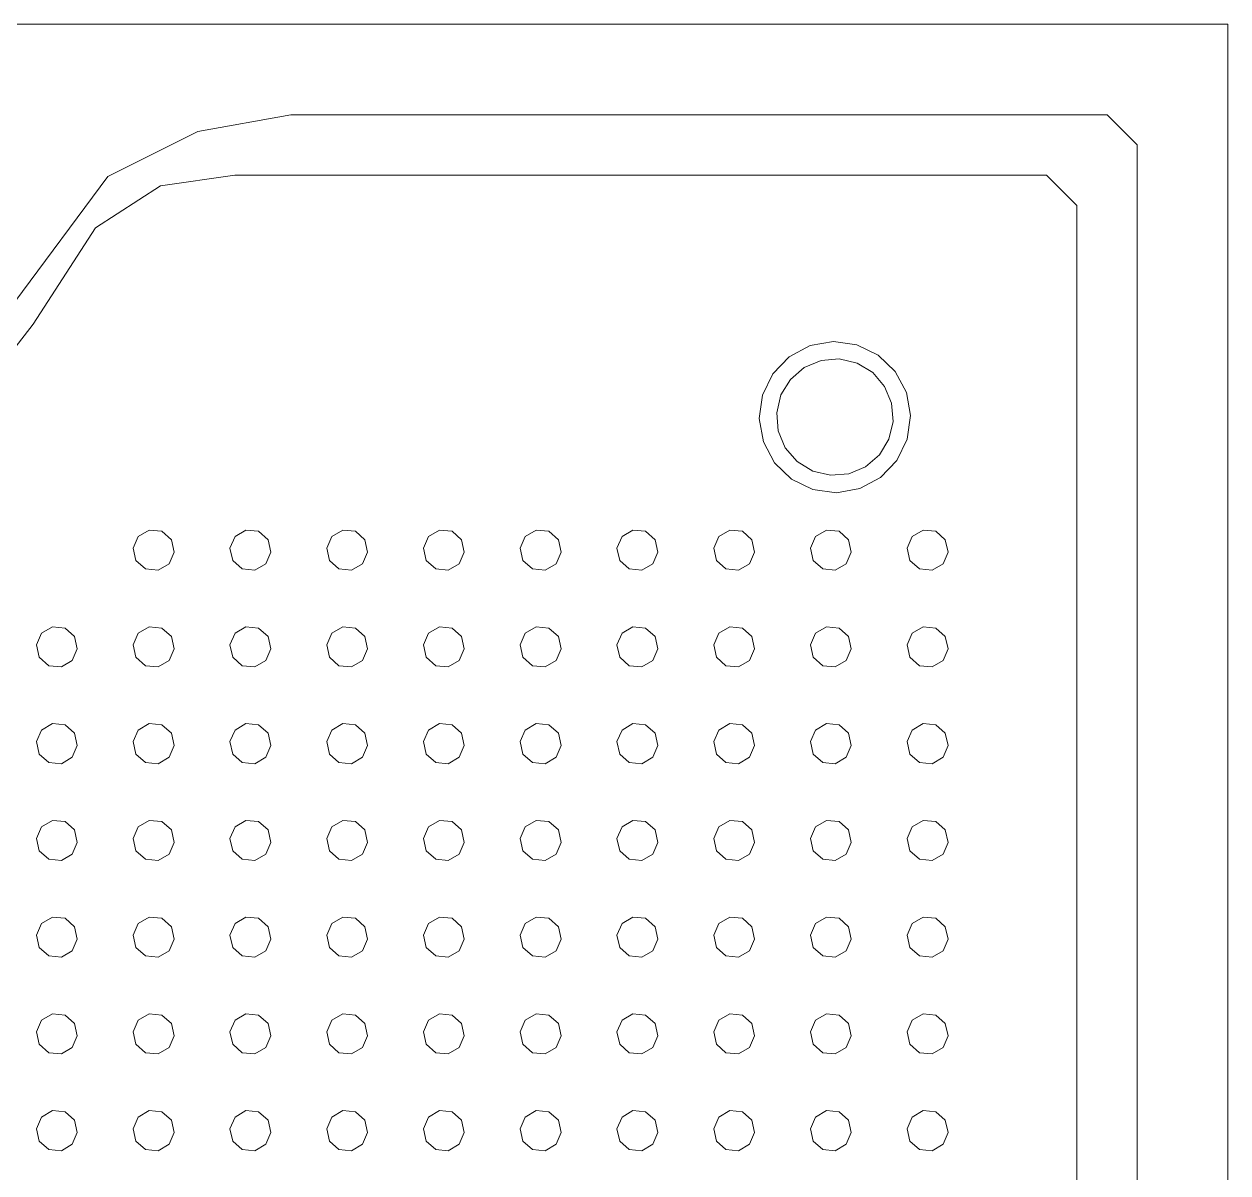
# Model space of a CAD drawing. Header units: millimetres. Extents: x -32 to 1412, y -324 to 2887.
# Drawn here: x 1043.14 to 1043.641, y 2057.631 to 2058.109 of the extents above; entities that cross this region are included whole.
import ezdxf

# ---------------------------------------------------------------- set-up
doc = ezdxf.new("R2010")
doc.units = ezdxf.units.MM
doc.header["$LTSCALE"] = 0.5
doc.layers.add('arquitetura', color=252, linetype='CONTINUOUS', lineweight=5)

msp = doc.modelspace()

# ---------------------------------------------------------------- linework, layer by layer
at = {"layer": 'arquitetura', "color": 252}
for p, q in [((1042.64123, 2058.10913), (1043.64123, 2058.10913)), ((1042.64123, 2058.10913), (1043.64123, 2058.10913)), ((1043.64123, 2058.10913), (1043.64123, 2056.40913)), ((1043.64123, 2058.10913), (1043.64123, 2057.35913))]:
    msp.add_line(p, q, dxfattribs=at)
at = {"layer": 'arquitetura'}
for p, q in [((1043.21263, 2058.06445), (1043.25141, 2058.07142)), ((1043.59094, 2058.07142), (1043.25141, 2058.07142)), ((1043.60352, 2058.05884), (1043.59094, 2058.07142)), ((1043.17524, 2058.04574), (1043.21263, 2058.06445)), ((1043.60352, 2057.5683), (1043.60352, 2058.05884)), ((1043.19713, 2058.0418), (1043.2281, 2058.04626)), ((1043.56579, 2058.04626), (1043.2281, 2058.04626)), ((1043.57836, 2058.03368), (1043.56579, 2058.04626)), ((1043.13656, 2057.99364), (1043.17524, 2058.04574)), ((1043.17011, 2058.02437), (1043.19713, 2058.0418)), ((1043.57836, 2057.5683), (1043.57836, 2058.03368)), ((1043.14425, 2057.98429), (1043.17011, 2058.02437)), ((1043.11723, 2057.94952), (1043.14425, 2057.98429)), ((1043.47714, 2057.97711), (1043.46744, 2057.97538)), ((1043.48689, 2057.97575), (1043.47714, 2057.97711)), ((1043.46744, 2057.97538), (1043.45876, 2057.97074)), ((1043.49575, 2057.97145), (1043.48689, 2057.97575)), ((1043.50285, 2057.96462), (1043.49575, 2057.97145)), ((1043.45876, 2057.97074), (1043.45193, 2057.96365)), ((1043.46498, 2057.96629), (1043.45922, 2057.96133)), ((1043.47199, 2057.96922), (1043.46498, 2057.96629)), ((1043.47956, 2057.96984), (1043.47199, 2057.96922)), ((1043.48695, 2057.9681), (1043.47956, 2057.96984)), ((1043.49344, 2057.96415), (1043.48695, 2057.9681)), ((1043.45193, 2057.96365), (1043.44762, 2057.95479)), ((1043.45922, 2057.96133), (1043.45528, 2057.95484)), ((1043.49839, 2057.9584), (1043.49344, 2057.96415)), ((1043.50748, 2057.95593), (1043.50285, 2057.96462)), ((1043.50132, 2057.95139), (1043.49839, 2057.9584)), ((1043.44762, 2057.95479), (1043.44627, 2057.94503)), ((1043.45528, 2057.95484), (1043.45353, 2057.94745)), ((1043.50195, 2057.94382), (1043.50132, 2057.95139)), ((1043.50921, 2057.94624), (1043.50748, 2057.95593)), ((1043.45353, 2057.94745), (1043.45416, 2057.93988)), ((1043.50786, 2057.93648), (1043.50921, 2057.94624)), ((1043.44627, 2057.94503), (1043.448, 2057.93534)), ((1043.5002, 2057.93643), (1043.50195, 2057.94382)), ((1043.45416, 2057.93988), (1043.45709, 2057.93288)), ((1043.49626, 2057.92994), (1043.5002, 2057.93643)), ((1043.50355, 2057.92763), (1043.50786, 2057.93648)), ((1043.448, 2057.93534), (1043.45263, 2057.92665)), ((1043.45709, 2057.93288), (1043.46204, 2057.92712)), ((1043.45263, 2057.92665), (1043.45973, 2057.91982)), ((1043.46204, 2057.92712), (1043.46853, 2057.92318)), ((1043.4905, 2057.92498), (1043.49626, 2057.92994)), ((1043.49672, 2057.92053), (1043.50355, 2057.92763)), ((1043.46853, 2057.92318), (1043.47592, 2057.92143)), ((1043.47592, 2057.92143), (1043.48349, 2057.92205)), ((1043.48349, 2057.92205), (1043.4905, 2057.92498)), ((1043.45973, 2057.91982), (1043.46859, 2057.91552)), ((1043.48804, 2057.91589), (1043.49672, 2057.92053)), ((1043.46859, 2057.91552), (1043.47834, 2057.91417)), ((1043.47834, 2057.91417), (1043.48804, 2057.91589)), ((1043.18793, 2057.89596), (1043.18582, 2057.89112)), ((1043.19248, 2057.89863), (1043.18793, 2057.89596)), ((1043.19773, 2057.89812), (1043.19248, 2057.89863)), ((1043.20168, 2057.89462), (1043.19773, 2057.89812)), ((1043.22818, 2057.89596), (1043.22607, 2057.89112)), ((1043.23273, 2057.89863), (1043.22818, 2057.89596)), ((1043.23798, 2057.89812), (1043.23273, 2057.89863)), ((1043.24193, 2057.89462), (1043.23798, 2057.89812)), ((1043.26843, 2057.89596), (1043.26632, 2057.89112)), ((1043.27298, 2057.89863), (1043.26843, 2057.89596)), ((1043.27823, 2057.89812), (1043.27298, 2057.89863)), ((1043.28218, 2057.89462), (1043.27823, 2057.89812)), ((1043.30868, 2057.89596), (1043.30657, 2057.89112)), ((1043.31323, 2057.89863), (1043.30868, 2057.89596)), ((1043.31848, 2057.89812), (1043.31323, 2057.89863)), ((1043.32243, 2057.89462), (1043.31848, 2057.89812)), ((1043.34893, 2057.89596), (1043.34682, 2057.89112)), ((1043.35348, 2057.89863), (1043.34893, 2057.89596)), ((1043.35873, 2057.89812), (1043.35348, 2057.89863)), ((1043.36267, 2057.89462), (1043.35873, 2057.89812)), ((1043.38918, 2057.89596), (1043.38707, 2057.89112)), ((1043.39373, 2057.89863), (1043.38918, 2057.89596)), ((1043.39898, 2057.89812), (1043.39373, 2057.89863)), ((1043.40292, 2057.89462), (1043.39898, 2057.89812)), ((1043.42943, 2057.89596), (1043.42732, 2057.89112)), ((1043.43398, 2057.89863), (1043.42943, 2057.89596)), ((1043.43923, 2057.89812), (1043.43398, 2057.89863)), ((1043.44317, 2057.89462), (1043.43923, 2057.89812)), ((1043.46968, 2057.89596), (1043.46757, 2057.89112)), ((1043.47423, 2057.89863), (1043.46968, 2057.89596)), ((1043.47948, 2057.89812), (1043.47423, 2057.89863)), ((1043.48342, 2057.89462), (1043.47948, 2057.89812)), ((1043.50993, 2057.89596), (1043.50782, 2057.89112)), ((1043.51447, 2057.89863), (1043.50993, 2057.89596)), ((1043.51973, 2057.89812), (1043.51447, 2057.89863)), ((1043.52367, 2057.89462), (1043.51973, 2057.89812)), ((1043.18582, 2057.89112), (1043.18696, 2057.88597)), ((1043.20281, 2057.88947), (1043.20168, 2057.89462)), ((1043.22607, 2057.89112), (1043.22721, 2057.88597)), ((1043.24306, 2057.88947), (1043.24193, 2057.89462)), ((1043.26632, 2057.89112), (1043.26746, 2057.88597)), ((1043.28331, 2057.88947), (1043.28218, 2057.89462)), ((1043.30657, 2057.89112), (1043.30771, 2057.88597)), ((1043.32356, 2057.88947), (1043.32243, 2057.89462)), ((1043.34682, 2057.89112), (1043.34795, 2057.88597)), ((1043.36381, 2057.88947), (1043.36267, 2057.89462)), ((1043.38707, 2057.89112), (1043.3882, 2057.88597)), ((1043.40406, 2057.88947), (1043.40292, 2057.89462)), ((1043.42732, 2057.89112), (1043.42845, 2057.88597)), ((1043.44431, 2057.88947), (1043.44317, 2057.89462)), ((1043.46757, 2057.89112), (1043.4687, 2057.88597)), ((1043.48456, 2057.88947), (1043.48342, 2057.89462)), ((1043.50782, 2057.89112), (1043.50895, 2057.88597)), ((1043.52481, 2057.88947), (1043.52367, 2057.89462)), ((1043.18696, 2057.88597), (1043.1909, 2057.88247)), ((1043.2007, 2057.88463), (1043.20281, 2057.88947)), ((1043.22721, 2057.88597), (1043.23115, 2057.88247)), ((1043.24095, 2057.88463), (1043.24306, 2057.88947)), ((1043.26746, 2057.88597), (1043.2714, 2057.88247)), ((1043.2812, 2057.88463), (1043.28331, 2057.88947)), ((1043.30771, 2057.88597), (1043.31165, 2057.88247)), ((1043.32145, 2057.88463), (1043.32356, 2057.88947)), ((1043.34795, 2057.88597), (1043.3519, 2057.88247)), ((1043.3617, 2057.88463), (1043.36381, 2057.88947)), ((1043.3882, 2057.88597), (1043.39215, 2057.88247)), ((1043.40195, 2057.88463), (1043.40406, 2057.88947)), ((1043.42845, 2057.88597), (1043.4324, 2057.88247)), ((1043.4422, 2057.88463), (1043.44431, 2057.88947)), ((1043.4687, 2057.88597), (1043.47265, 2057.88247)), ((1043.48245, 2057.88463), (1043.48456, 2057.88947)), ((1043.50895, 2057.88597), (1043.5129, 2057.88247)), ((1043.5227, 2057.88463), (1043.52481, 2057.88947)), ((1043.1909, 2057.88247), (1043.19616, 2057.88196)), ((1043.19616, 2057.88196), (1043.2007, 2057.88463)), ((1043.23115, 2057.88247), (1043.2364, 2057.88196)), ((1043.2364, 2057.88196), (1043.24095, 2057.88463)), ((1043.2714, 2057.88247), (1043.27665, 2057.88196)), ((1043.27665, 2057.88196), (1043.2812, 2057.88463)), ((1043.31165, 2057.88247), (1043.3169, 2057.88196)), ((1043.3169, 2057.88196), (1043.32145, 2057.88463)), ((1043.3519, 2057.88247), (1043.35715, 2057.88196)), ((1043.35715, 2057.88196), (1043.3617, 2057.88463)), ((1043.39215, 2057.88247), (1043.3974, 2057.88196)), ((1043.3974, 2057.88196), (1043.40195, 2057.88463)), ((1043.4324, 2057.88247), (1043.43765, 2057.88196)), ((1043.43765, 2057.88196), (1043.4422, 2057.88463)), ((1043.47265, 2057.88247), (1043.4779, 2057.88196)), ((1043.4779, 2057.88196), (1043.48245, 2057.88463)), ((1043.5129, 2057.88247), (1043.51815, 2057.88196)), ((1043.51815, 2057.88196), (1043.5227, 2057.88463)), ((1043.15223, 2057.85838), (1043.14768, 2057.85571)), ((1043.15748, 2057.85787), (1043.15223, 2057.85838)), ((1043.16143, 2057.85437), (1043.15748, 2057.85787)), ((1043.19248, 2057.85838), (1043.18793, 2057.85571)), ((1043.19773, 2057.85787), (1043.19248, 2057.85838)), ((1043.20168, 2057.85437), (1043.19773, 2057.85787)), ((1043.23273, 2057.85838), (1043.22818, 2057.85571)), ((1043.23798, 2057.85787), (1043.23273, 2057.85838)), ((1043.24193, 2057.85437), (1043.23798, 2057.85787)), ((1043.27298, 2057.85838), (1043.26843, 2057.85571)), ((1043.27823, 2057.85787), (1043.27298, 2057.85838)), ((1043.28218, 2057.85437), (1043.27823, 2057.85787)), ((1043.31323, 2057.85838), (1043.30868, 2057.85571)), ((1043.31848, 2057.85787), (1043.31323, 2057.85838)), ((1043.32243, 2057.85437), (1043.31848, 2057.85787)), ((1043.35348, 2057.85838), (1043.34893, 2057.85571)), ((1043.35873, 2057.85787), (1043.35348, 2057.85838)), ((1043.36267, 2057.85437), (1043.35873, 2057.85787)), ((1043.39373, 2057.85838), (1043.38918, 2057.85571)), ((1043.39898, 2057.85787), (1043.39373, 2057.85838)), ((1043.40292, 2057.85437), (1043.39898, 2057.85787)), ((1043.43398, 2057.85838), (1043.42943, 2057.85571)), ((1043.43923, 2057.85787), (1043.43398, 2057.85838)), ((1043.44317, 2057.85437), (1043.43923, 2057.85787)), ((1043.47423, 2057.85838), (1043.46968, 2057.85571)), ((1043.47948, 2057.85787), (1043.47423, 2057.85838)), ((1043.48342, 2057.85437), (1043.47948, 2057.85787)), ((1043.51447, 2057.85838), (1043.50993, 2057.85571)), ((1043.51973, 2057.85787), (1043.51447, 2057.85838)), ((1043.52367, 2057.85437), (1043.51973, 2057.85787)), ((1043.14768, 2057.85571), (1043.14557, 2057.85087)), ((1043.16256, 2057.84922), (1043.16143, 2057.85437)), ((1043.18793, 2057.85571), (1043.18582, 2057.85087)), ((1043.20281, 2057.84922), (1043.20168, 2057.85437)), ((1043.22818, 2057.85571), (1043.22607, 2057.85087)), ((1043.24306, 2057.84922), (1043.24193, 2057.85437)), ((1043.26843, 2057.85571), (1043.26632, 2057.85087)), ((1043.28331, 2057.84922), (1043.28218, 2057.85437)), ((1043.30868, 2057.85571), (1043.30657, 2057.85087)), ((1043.32356, 2057.84922), (1043.32243, 2057.85437)), ((1043.34893, 2057.85571), (1043.34682, 2057.85087)), ((1043.36381, 2057.84922), (1043.36267, 2057.85437)), ((1043.38918, 2057.85571), (1043.38707, 2057.85087)), ((1043.40406, 2057.84922), (1043.40292, 2057.85437)), ((1043.42943, 2057.85571), (1043.42732, 2057.85087)), ((1043.44431, 2057.84922), (1043.44317, 2057.85437)), ((1043.46968, 2057.85571), (1043.46757, 2057.85087)), ((1043.48456, 2057.84922), (1043.48342, 2057.85437)), ((1043.50993, 2057.85571), (1043.50782, 2057.85087)), ((1043.52481, 2057.84922), (1043.52367, 2057.85437)), ((1043.14557, 2057.85087), (1043.14671, 2057.84572)), ((1043.16045, 2057.84438), (1043.16256, 2057.84922)), ((1043.18582, 2057.85087), (1043.18696, 2057.84572)), ((1043.2007, 2057.84438), (1043.20281, 2057.84922)), ((1043.22607, 2057.85087), (1043.22721, 2057.84572)), ((1043.24095, 2057.84438), (1043.24306, 2057.84922)), ((1043.26632, 2057.85087), (1043.26746, 2057.84572)), ((1043.2812, 2057.84438), (1043.28331, 2057.84922)), ((1043.30657, 2057.85087), (1043.30771, 2057.84572)), ((1043.32145, 2057.84438), (1043.32356, 2057.84922)), ((1043.34682, 2057.85087), (1043.34795, 2057.84572)), ((1043.3617, 2057.84438), (1043.36381, 2057.84922)), ((1043.38707, 2057.85087), (1043.3882, 2057.84572)), ((1043.40195, 2057.84438), (1043.40406, 2057.84922)), ((1043.42732, 2057.85087), (1043.42845, 2057.84572)), ((1043.4422, 2057.84438), (1043.44431, 2057.84922)), ((1043.46757, 2057.85087), (1043.4687, 2057.84572)), ((1043.48245, 2057.84438), (1043.48456, 2057.84922)), ((1043.50782, 2057.85087), (1043.50895, 2057.84572)), ((1043.5227, 2057.84438), (1043.52481, 2057.84922)), ((1043.14671, 2057.84572), (1043.15065, 2057.84222)), ((1043.15065, 2057.84222), (1043.15591, 2057.84171)), ((1043.15591, 2057.84171), (1043.16045, 2057.84438)), ((1043.18696, 2057.84572), (1043.1909, 2057.84222)), ((1043.1909, 2057.84222), (1043.19616, 2057.84171)), ((1043.19616, 2057.84171), (1043.2007, 2057.84438)), ((1043.22721, 2057.84572), (1043.23115, 2057.84222)), ((1043.23115, 2057.84222), (1043.2364, 2057.84171)), ((1043.2364, 2057.84171), (1043.24095, 2057.84438)), ((1043.26746, 2057.84572), (1043.2714, 2057.84222)), ((1043.2714, 2057.84222), (1043.27665, 2057.84171)), ((1043.27665, 2057.84171), (1043.2812, 2057.84438)), ((1043.30771, 2057.84572), (1043.31165, 2057.84222)), ((1043.31165, 2057.84222), (1043.3169, 2057.84171)), ((1043.3169, 2057.84171), (1043.32145, 2057.84438)), ((1043.34795, 2057.84572), (1043.3519, 2057.84222)), ((1043.3519, 2057.84222), (1043.35715, 2057.84171)), ((1043.35715, 2057.84171), (1043.3617, 2057.84438)), ((1043.3882, 2057.84572), (1043.39215, 2057.84222)), ((1043.39215, 2057.84222), (1043.3974, 2057.84171)), ((1043.3974, 2057.84171), (1043.40195, 2057.84438)), ((1043.42845, 2057.84572), (1043.4324, 2057.84222)), ((1043.4324, 2057.84222), (1043.43765, 2057.84171)), ((1043.43765, 2057.84171), (1043.4422, 2057.84438)), ((1043.4687, 2057.84572), (1043.47265, 2057.84222)), ((1043.47265, 2057.84222), (1043.4779, 2057.84171)), ((1043.4779, 2057.84171), (1043.48245, 2057.84438)), ((1043.50895, 2057.84572), (1043.5129, 2057.84222)), ((1043.5129, 2057.84222), (1043.51815, 2057.84171)), ((1043.51815, 2057.84171), (1043.5227, 2057.84438)), ((1043.15223, 2057.81813), (1043.14768, 2057.81546)), ((1043.15748, 2057.81762), (1043.15223, 2057.81813)), ((1043.16143, 2057.81412), (1043.15748, 2057.81762)), ((1043.19248, 2057.81813), (1043.18793, 2057.81546)), ((1043.19773, 2057.81762), (1043.19248, 2057.81813)), ((1043.20168, 2057.81412), (1043.19773, 2057.81762)), ((1043.23273, 2057.81813), (1043.22818, 2057.81546)), ((1043.23798, 2057.81762), (1043.23273, 2057.81813)), ((1043.24193, 2057.81412), (1043.23798, 2057.81762)), ((1043.27298, 2057.81813), (1043.26843, 2057.81546)), ((1043.27823, 2057.81762), (1043.27298, 2057.81813)), ((1043.28218, 2057.81412), (1043.27823, 2057.81762)), ((1043.31323, 2057.81813), (1043.30868, 2057.81546)), ((1043.31848, 2057.81762), (1043.31323, 2057.81813)), ((1043.32243, 2057.81412), (1043.31848, 2057.81762)), ((1043.35348, 2057.81813), (1043.34893, 2057.81546)), ((1043.35873, 2057.81762), (1043.35348, 2057.81813)), ((1043.36267, 2057.81412), (1043.35873, 2057.81762)), ((1043.39373, 2057.81813), (1043.38918, 2057.81546)), ((1043.39898, 2057.81762), (1043.39373, 2057.81813)), ((1043.40292, 2057.81412), (1043.39898, 2057.81762)), ((1043.43398, 2057.81813), (1043.42943, 2057.81546)), ((1043.43923, 2057.81762), (1043.43398, 2057.81813)), ((1043.44317, 2057.81412), (1043.43923, 2057.81762)), ((1043.47423, 2057.81813), (1043.46968, 2057.81546)), ((1043.47948, 2057.81762), (1043.47423, 2057.81813)), ((1043.48342, 2057.81412), (1043.47948, 2057.81762)), ((1043.51447, 2057.81813), (1043.50993, 2057.81546)), ((1043.51973, 2057.81762), (1043.51447, 2057.81813)), ((1043.52367, 2057.81412), (1043.51973, 2057.81762)), ((1043.14768, 2057.81546), (1043.14557, 2057.81062)), ((1043.16256, 2057.80897), (1043.16143, 2057.81412)), ((1043.18793, 2057.81546), (1043.18582, 2057.81062)), ((1043.20281, 2057.80897), (1043.20168, 2057.81412)), ((1043.22818, 2057.81546), (1043.22607, 2057.81062)), ((1043.24306, 2057.80897), (1043.24193, 2057.81412)), ((1043.26843, 2057.81546), (1043.26632, 2057.81062)), ((1043.28331, 2057.80897), (1043.28218, 2057.81412)), ((1043.30868, 2057.81546), (1043.30657, 2057.81062)), ((1043.32356, 2057.80897), (1043.32243, 2057.81412)), ((1043.34893, 2057.81546), (1043.34682, 2057.81062)), ((1043.36381, 2057.80897), (1043.36267, 2057.81412)), ((1043.38918, 2057.81546), (1043.38707, 2057.81062)), ((1043.40406, 2057.80897), (1043.40292, 2057.81412)), ((1043.42943, 2057.81546), (1043.42732, 2057.81062)), ((1043.44431, 2057.80897), (1043.44317, 2057.81412)), ((1043.46968, 2057.81546), (1043.46757, 2057.81062)), ((1043.48456, 2057.80897), (1043.48342, 2057.81412)), ((1043.50993, 2057.81546), (1043.50782, 2057.81062)), ((1043.52481, 2057.80897), (1043.52367, 2057.81412)), ((1043.14557, 2057.81062), (1043.14671, 2057.80547)), ((1043.16045, 2057.80413), (1043.16256, 2057.80897)), ((1043.18582, 2057.81062), (1043.18696, 2057.80547)), ((1043.2007, 2057.80413), (1043.20281, 2057.80897)), ((1043.22607, 2057.81062), (1043.22721, 2057.80547)), ((1043.24095, 2057.80413), (1043.24306, 2057.80897)), ((1043.26632, 2057.81062), (1043.26746, 2057.80547)), ((1043.2812, 2057.80413), (1043.28331, 2057.80897)), ((1043.30657, 2057.81062), (1043.30771, 2057.80547)), ((1043.32145, 2057.80413), (1043.32356, 2057.80897)), ((1043.34682, 2057.81062), (1043.34795, 2057.80547)), ((1043.3617, 2057.80413), (1043.36381, 2057.80897)), ((1043.38707, 2057.81062), (1043.3882, 2057.80547)), ((1043.40195, 2057.80413), (1043.40406, 2057.80897)), ((1043.42732, 2057.81062), (1043.42845, 2057.80547)), ((1043.4422, 2057.80413), (1043.44431, 2057.80897)), ((1043.46757, 2057.81062), (1043.4687, 2057.80547)), ((1043.48245, 2057.80413), (1043.48456, 2057.80897)), ((1043.50782, 2057.81062), (1043.50895, 2057.80547)), ((1043.5227, 2057.80413), (1043.52481, 2057.80897)), ((1043.14671, 2057.80547), (1043.15065, 2057.80197)), ((1043.15065, 2057.80197), (1043.15591, 2057.80146)), ((1043.15591, 2057.80146), (1043.16045, 2057.80413)), ((1043.18696, 2057.80547), (1043.1909, 2057.80197)), ((1043.1909, 2057.80197), (1043.19616, 2057.80146)), ((1043.19616, 2057.80146), (1043.2007, 2057.80413)), ((1043.22721, 2057.80547), (1043.23115, 2057.80197)), ((1043.23115, 2057.80197), (1043.2364, 2057.80146)), ((1043.2364, 2057.80146), (1043.24095, 2057.80413)), ((1043.26746, 2057.80547), (1043.2714, 2057.80197)), ((1043.2714, 2057.80197), (1043.27665, 2057.80146)), ((1043.27665, 2057.80146), (1043.2812, 2057.80413)), ((1043.30771, 2057.80547), (1043.31165, 2057.80197)), ((1043.31165, 2057.80197), (1043.3169, 2057.80146)), ((1043.3169, 2057.80146), (1043.32145, 2057.80413)), ((1043.34795, 2057.80547), (1043.3519, 2057.80197)), ((1043.3519, 2057.80197), (1043.35715, 2057.80146)), ((1043.35715, 2057.80146), (1043.3617, 2057.80413)), ((1043.3882, 2057.80547), (1043.39215, 2057.80197)), ((1043.39215, 2057.80197), (1043.3974, 2057.80146)), ((1043.3974, 2057.80146), (1043.40195, 2057.80413)), ((1043.42845, 2057.80547), (1043.4324, 2057.80197)), ((1043.4324, 2057.80197), (1043.43765, 2057.80146)), ((1043.43765, 2057.80146), (1043.4422, 2057.80413)), ((1043.4687, 2057.80547), (1043.47265, 2057.80197)), ((1043.47265, 2057.80197), (1043.4779, 2057.80146)), ((1043.4779, 2057.80146), (1043.48245, 2057.80413)), ((1043.50895, 2057.80547), (1043.5129, 2057.80197)), ((1043.5129, 2057.80197), (1043.51815, 2057.80146)), ((1043.51815, 2057.80146), (1043.5227, 2057.80413)), ((1043.15223, 2057.77788), (1043.14768, 2057.77521)), ((1043.15748, 2057.77737), (1043.15223, 2057.77788)), ((1043.16143, 2057.77387), (1043.15748, 2057.77737)), ((1043.19248, 2057.77788), (1043.18793, 2057.77521)), ((1043.19773, 2057.77737), (1043.19248, 2057.77788)), ((1043.20168, 2057.77387), (1043.19773, 2057.77737)), ((1043.23273, 2057.77788), (1043.22818, 2057.77521)), ((1043.23798, 2057.77737), (1043.23273, 2057.77788)), ((1043.24193, 2057.77387), (1043.23798, 2057.77737)), ((1043.27298, 2057.77788), (1043.26843, 2057.77521)), ((1043.27823, 2057.77737), (1043.27298, 2057.77788)), ((1043.28218, 2057.77387), (1043.27823, 2057.77737)), ((1043.31323, 2057.77788), (1043.30868, 2057.77521)), ((1043.31848, 2057.77737), (1043.31323, 2057.77788)), ((1043.32243, 2057.77387), (1043.31848, 2057.77737)), ((1043.35348, 2057.77788), (1043.34893, 2057.77521)), ((1043.35873, 2057.77737), (1043.35348, 2057.77788)), ((1043.36267, 2057.77387), (1043.35873, 2057.77737)), ((1043.39373, 2057.77788), (1043.38918, 2057.77521)), ((1043.39898, 2057.77737), (1043.39373, 2057.77788)), ((1043.40292, 2057.77387), (1043.39898, 2057.77737)), ((1043.43398, 2057.77788), (1043.42943, 2057.77521)), ((1043.43923, 2057.77737), (1043.43398, 2057.77788)), ((1043.44317, 2057.77387), (1043.43923, 2057.77737)), ((1043.47423, 2057.77788), (1043.46968, 2057.77521)), ((1043.47948, 2057.77737), (1043.47423, 2057.77788)), ((1043.48342, 2057.77387), (1043.47948, 2057.77737)), ((1043.51447, 2057.77788), (1043.50993, 2057.77521)), ((1043.51973, 2057.77737), (1043.51447, 2057.77788)), ((1043.52367, 2057.77387), (1043.51973, 2057.77737)), ((1043.14768, 2057.77521), (1043.14557, 2057.77037)), ((1043.16256, 2057.76872), (1043.16143, 2057.77387)), ((1043.18793, 2057.77521), (1043.18582, 2057.77037)), ((1043.20281, 2057.76872), (1043.20168, 2057.77387)), ((1043.22818, 2057.77521), (1043.22607, 2057.77037)), ((1043.24306, 2057.76872), (1043.24193, 2057.77387)), ((1043.26843, 2057.77521), (1043.26632, 2057.77037)), ((1043.28331, 2057.76872), (1043.28218, 2057.77387)), ((1043.30868, 2057.77521), (1043.30657, 2057.77037)), ((1043.32356, 2057.76872), (1043.32243, 2057.77387)), ((1043.34893, 2057.77521), (1043.34682, 2057.77037)), ((1043.36381, 2057.76872), (1043.36267, 2057.77387)), ((1043.38918, 2057.77521), (1043.38707, 2057.77037)), ((1043.40406, 2057.76872), (1043.40292, 2057.77387)), ((1043.42943, 2057.77521), (1043.42732, 2057.77037)), ((1043.44431, 2057.76872), (1043.44317, 2057.77387)), ((1043.46968, 2057.77521), (1043.46757, 2057.77037)), ((1043.48456, 2057.76872), (1043.48342, 2057.77387)), ((1043.50993, 2057.77521), (1043.50782, 2057.77037)), ((1043.52481, 2057.76872), (1043.52367, 2057.77387)), ((1043.14557, 2057.77037), (1043.14671, 2057.76522)), ((1043.16045, 2057.76388), (1043.16256, 2057.76872)), ((1043.18582, 2057.77037), (1043.18696, 2057.76522)), ((1043.2007, 2057.76388), (1043.20281, 2057.76872)), ((1043.22607, 2057.77037), (1043.22721, 2057.76522)), ((1043.24095, 2057.76388), (1043.24306, 2057.76872)), ((1043.26632, 2057.77037), (1043.26746, 2057.76522)), ((1043.2812, 2057.76388), (1043.28331, 2057.76872)), ((1043.30657, 2057.77037), (1043.30771, 2057.76522)), ((1043.32145, 2057.76388), (1043.32356, 2057.76872)), ((1043.34682, 2057.77037), (1043.34795, 2057.76522)), ((1043.3617, 2057.76388), (1043.36381, 2057.76872)), ((1043.38707, 2057.77037), (1043.3882, 2057.76522)), ((1043.40195, 2057.76388), (1043.40406, 2057.76872)), ((1043.42732, 2057.77037), (1043.42845, 2057.76522)), ((1043.4422, 2057.76388), (1043.44431, 2057.76872)), ((1043.46757, 2057.77037), (1043.4687, 2057.76522)), ((1043.48245, 2057.76388), (1043.48456, 2057.76872)), ((1043.50782, 2057.77037), (1043.50895, 2057.76522)), ((1043.5227, 2057.76388), (1043.52481, 2057.76872)), ((1043.14671, 2057.76522), (1043.15065, 2057.76172)), ((1043.15065, 2057.76172), (1043.15591, 2057.76121)), ((1043.15591, 2057.76121), (1043.16045, 2057.76388)), ((1043.18696, 2057.76522), (1043.1909, 2057.76172)), ((1043.1909, 2057.76172), (1043.19616, 2057.76121)), ((1043.19616, 2057.76121), (1043.2007, 2057.76388)), ((1043.22721, 2057.76522), (1043.23115, 2057.76172)), ((1043.23115, 2057.76172), (1043.2364, 2057.76121)), ((1043.2364, 2057.76121), (1043.24095, 2057.76388)), ((1043.26746, 2057.76522), (1043.2714, 2057.76172)), ((1043.2714, 2057.76172), (1043.27665, 2057.76121)), ((1043.27665, 2057.76121), (1043.2812, 2057.76388)), ((1043.30771, 2057.76522), (1043.31165, 2057.76172)), ((1043.31165, 2057.76172), (1043.3169, 2057.76121)), ((1043.3169, 2057.76121), (1043.32145, 2057.76388)), ((1043.34795, 2057.76522), (1043.3519, 2057.76172)), ((1043.3519, 2057.76172), (1043.35715, 2057.76121)), ((1043.35715, 2057.76121), (1043.3617, 2057.76388)), ((1043.3882, 2057.76522), (1043.39215, 2057.76172)), ((1043.39215, 2057.76172), (1043.3974, 2057.76121)), ((1043.3974, 2057.76121), (1043.40195, 2057.76388)), ((1043.42845, 2057.76522), (1043.4324, 2057.76172)), ((1043.4324, 2057.76172), (1043.43765, 2057.76121)), ((1043.43765, 2057.76121), (1043.4422, 2057.76388)), ((1043.4687, 2057.76522), (1043.47265, 2057.76172)), ((1043.47265, 2057.76172), (1043.4779, 2057.76121)), ((1043.4779, 2057.76121), (1043.48245, 2057.76388)), ((1043.50895, 2057.76522), (1043.5129, 2057.76172)), ((1043.5129, 2057.76172), (1043.51815, 2057.76121)), ((1043.51815, 2057.76121), (1043.5227, 2057.76388)), ((1043.15223, 2057.73763), (1043.14768, 2057.73496)), ((1043.15748, 2057.73712), (1043.15223, 2057.73763)), ((1043.16143, 2057.73362), (1043.15748, 2057.73712)), ((1043.19248, 2057.73763), (1043.18793, 2057.73496)), ((1043.19773, 2057.73712), (1043.19248, 2057.73763)), ((1043.20168, 2057.73362), (1043.19773, 2057.73712)), ((1043.23273, 2057.73763), (1043.22818, 2057.73496)), ((1043.23798, 2057.73712), (1043.23273, 2057.73763)), ((1043.24193, 2057.73362), (1043.23798, 2057.73712)), ((1043.27298, 2057.73763), (1043.26843, 2057.73496)), ((1043.27823, 2057.73712), (1043.27298, 2057.73763)), ((1043.28218, 2057.73362), (1043.27823, 2057.73712)), ((1043.31323, 2057.73763), (1043.30868, 2057.73496)), ((1043.31848, 2057.73712), (1043.31323, 2057.73763)), ((1043.32243, 2057.73362), (1043.31848, 2057.73712)), ((1043.35348, 2057.73763), (1043.34893, 2057.73496)), ((1043.35873, 2057.73712), (1043.35348, 2057.73763)), ((1043.36267, 2057.73362), (1043.35873, 2057.73712)), ((1043.39373, 2057.73763), (1043.38918, 2057.73496)), ((1043.39898, 2057.73712), (1043.39373, 2057.73763)), ((1043.40292, 2057.73362), (1043.39898, 2057.73712)), ((1043.43398, 2057.73763), (1043.42943, 2057.73496)), ((1043.43923, 2057.73712), (1043.43398, 2057.73763)), ((1043.44317, 2057.73362), (1043.43923, 2057.73712)), ((1043.47423, 2057.73763), (1043.46968, 2057.73496)), ((1043.47948, 2057.73712), (1043.47423, 2057.73763)), ((1043.48342, 2057.73362), (1043.47948, 2057.73712)), ((1043.51447, 2057.73763), (1043.50993, 2057.73496)), ((1043.51973, 2057.73712), (1043.51447, 2057.73763)), ((1043.52367, 2057.73362), (1043.51973, 2057.73712)), ((1043.14768, 2057.73496), (1043.14557, 2057.73012)), ((1043.16256, 2057.72847), (1043.16143, 2057.73362)), ((1043.18793, 2057.73496), (1043.18582, 2057.73012)), ((1043.20281, 2057.72847), (1043.20168, 2057.73362)), ((1043.22818, 2057.73496), (1043.22607, 2057.73012)), ((1043.24306, 2057.72847), (1043.24193, 2057.73362)), ((1043.26843, 2057.73496), (1043.26632, 2057.73012)), ((1043.28331, 2057.72847), (1043.28218, 2057.73362)), ((1043.30868, 2057.73496), (1043.30657, 2057.73012)), ((1043.32356, 2057.72847), (1043.32243, 2057.73362)), ((1043.34893, 2057.73496), (1043.34682, 2057.73012)), ((1043.36381, 2057.72847), (1043.36267, 2057.73362)), ((1043.38918, 2057.73496), (1043.38707, 2057.73012)), ((1043.40406, 2057.72847), (1043.40292, 2057.73362)), ((1043.42943, 2057.73496), (1043.42732, 2057.73012)), ((1043.44431, 2057.72847), (1043.44317, 2057.73362)), ((1043.46968, 2057.73496), (1043.46757, 2057.73012)), ((1043.48456, 2057.72847), (1043.48342, 2057.73362)), ((1043.50993, 2057.73496), (1043.50782, 2057.73012)), ((1043.52481, 2057.72847), (1043.52367, 2057.73362)), ((1043.14557, 2057.73012), (1043.14671, 2057.72497)), ((1043.16045, 2057.72363), (1043.16256, 2057.72847)), ((1043.18582, 2057.73012), (1043.18696, 2057.72497)), ((1043.2007, 2057.72363), (1043.20281, 2057.72847)), ((1043.22607, 2057.73012), (1043.22721, 2057.72497)), ((1043.24095, 2057.72363), (1043.24306, 2057.72847)), ((1043.26632, 2057.73012), (1043.26746, 2057.72497)), ((1043.2812, 2057.72363), (1043.28331, 2057.72847)), ((1043.30657, 2057.73012), (1043.30771, 2057.72497)), ((1043.32145, 2057.72363), (1043.32356, 2057.72847)), ((1043.34682, 2057.73012), (1043.34795, 2057.72497)), ((1043.3617, 2057.72363), (1043.36381, 2057.72847)), ((1043.38707, 2057.73012), (1043.3882, 2057.72497)), ((1043.40195, 2057.72363), (1043.40406, 2057.72847)), ((1043.42732, 2057.73012), (1043.42845, 2057.72497)), ((1043.4422, 2057.72363), (1043.44431, 2057.72847)), ((1043.46757, 2057.73012), (1043.4687, 2057.72497)), ((1043.48245, 2057.72363), (1043.48456, 2057.72847)), ((1043.50782, 2057.73012), (1043.50895, 2057.72497)), ((1043.5227, 2057.72363), (1043.52481, 2057.72847)), ((1043.14671, 2057.72497), (1043.15065, 2057.72147)), ((1043.15065, 2057.72147), (1043.15591, 2057.72096)), ((1043.15591, 2057.72096), (1043.16045, 2057.72363)), ((1043.18696, 2057.72497), (1043.1909, 2057.72147)), ((1043.1909, 2057.72147), (1043.19616, 2057.72096)), ((1043.19616, 2057.72096), (1043.2007, 2057.72363)), ((1043.22721, 2057.72497), (1043.23115, 2057.72147)), ((1043.23115, 2057.72147), (1043.2364, 2057.72096)), ((1043.2364, 2057.72096), (1043.24095, 2057.72363)), ((1043.26746, 2057.72497), (1043.2714, 2057.72147)), ((1043.2714, 2057.72147), (1043.27665, 2057.72096)), ((1043.27665, 2057.72096), (1043.2812, 2057.72363)), ((1043.30771, 2057.72497), (1043.31165, 2057.72147)), ((1043.31165, 2057.72147), (1043.3169, 2057.72096)), ((1043.3169, 2057.72096), (1043.32145, 2057.72363)), ((1043.34795, 2057.72497), (1043.3519, 2057.72147)), ((1043.3519, 2057.72147), (1043.35715, 2057.72096)), ((1043.35715, 2057.72096), (1043.3617, 2057.72363)), ((1043.3882, 2057.72497), (1043.39215, 2057.72147)), ((1043.39215, 2057.72147), (1043.3974, 2057.72096)), ((1043.3974, 2057.72096), (1043.40195, 2057.72363)), ((1043.42845, 2057.72497), (1043.4324, 2057.72147)), ((1043.4324, 2057.72147), (1043.43765, 2057.72096)), ((1043.43765, 2057.72096), (1043.4422, 2057.72363)), ((1043.4687, 2057.72497), (1043.47265, 2057.72147)), ((1043.47265, 2057.72147), (1043.4779, 2057.72096)), ((1043.4779, 2057.72096), (1043.48245, 2057.72363)), ((1043.50895, 2057.72497), (1043.5129, 2057.72147)), ((1043.5129, 2057.72147), (1043.51815, 2057.72096)), ((1043.51815, 2057.72096), (1043.5227, 2057.72363)), ((1043.15223, 2057.69738), (1043.14768, 2057.69471)), ((1043.15748, 2057.69687), (1043.15223, 2057.69738)), ((1043.16143, 2057.69337), (1043.15748, 2057.69687)), ((1043.19248, 2057.69738), (1043.18793, 2057.69471)), ((1043.19773, 2057.69687), (1043.19248, 2057.69738)), ((1043.20168, 2057.69337), (1043.19773, 2057.69687)), ((1043.23273, 2057.69738), (1043.22818, 2057.69471)), ((1043.23798, 2057.69687), (1043.23273, 2057.69738)), ((1043.24193, 2057.69337), (1043.23798, 2057.69687)), ((1043.27298, 2057.69738), (1043.26843, 2057.69471)), ((1043.27823, 2057.69687), (1043.27298, 2057.69738)), ((1043.28218, 2057.69337), (1043.27823, 2057.69687)), ((1043.31323, 2057.69738), (1043.30868, 2057.69471)), ((1043.31848, 2057.69687), (1043.31323, 2057.69738)), ((1043.32243, 2057.69337), (1043.31848, 2057.69687)), ((1043.35348, 2057.69738), (1043.34893, 2057.69471)), ((1043.35873, 2057.69687), (1043.35348, 2057.69738)), ((1043.36267, 2057.69337), (1043.35873, 2057.69687)), ((1043.39373, 2057.69738), (1043.38918, 2057.69471)), ((1043.39898, 2057.69687), (1043.39373, 2057.69738)), ((1043.40292, 2057.69337), (1043.39898, 2057.69687)), ((1043.43398, 2057.69738), (1043.42943, 2057.69471)), ((1043.43923, 2057.69687), (1043.43398, 2057.69738)), ((1043.44317, 2057.69337), (1043.43923, 2057.69687)), ((1043.47423, 2057.69738), (1043.46968, 2057.69471)), ((1043.47948, 2057.69687), (1043.47423, 2057.69738)), ((1043.48342, 2057.69337), (1043.47948, 2057.69687)), ((1043.51447, 2057.69738), (1043.50993, 2057.69471)), ((1043.51973, 2057.69687), (1043.51447, 2057.69738)), ((1043.52367, 2057.69337), (1043.51973, 2057.69687)), ((1043.14768, 2057.69471), (1043.14557, 2057.68987)), ((1043.16256, 2057.68822), (1043.16143, 2057.69337)), ((1043.18793, 2057.69471), (1043.18582, 2057.68987)), ((1043.20281, 2057.68822), (1043.20168, 2057.69337)), ((1043.22818, 2057.69471), (1043.22607, 2057.68987)), ((1043.24306, 2057.68822), (1043.24193, 2057.69337)), ((1043.26843, 2057.69471), (1043.26632, 2057.68987)), ((1043.28331, 2057.68822), (1043.28218, 2057.69337)), ((1043.30868, 2057.69471), (1043.30657, 2057.68987)), ((1043.32356, 2057.68822), (1043.32243, 2057.69337)), ((1043.34893, 2057.69471), (1043.34682, 2057.68987)), ((1043.36381, 2057.68822), (1043.36267, 2057.69337)), ((1043.38918, 2057.69471), (1043.38707, 2057.68987)), ((1043.40406, 2057.68822), (1043.40292, 2057.69337)), ((1043.42943, 2057.69471), (1043.42732, 2057.68987)), ((1043.44431, 2057.68822), (1043.44317, 2057.69337)), ((1043.46968, 2057.69471), (1043.46757, 2057.68987)), ((1043.48456, 2057.68822), (1043.48342, 2057.69337)), ((1043.50993, 2057.69471), (1043.50782, 2057.68987)), ((1043.52481, 2057.68822), (1043.52367, 2057.69337)), ((1043.14557, 2057.68987), (1043.14671, 2057.68472)), ((1043.16045, 2057.68338), (1043.16256, 2057.68822)), ((1043.18582, 2057.68987), (1043.18696, 2057.68472)), ((1043.2007, 2057.68338), (1043.20281, 2057.68822)), ((1043.22607, 2057.68987), (1043.22721, 2057.68472)), ((1043.24095, 2057.68338), (1043.24306, 2057.68822)), ((1043.26632, 2057.68987), (1043.26746, 2057.68472)), ((1043.2812, 2057.68338), (1043.28331, 2057.68822)), ((1043.30657, 2057.68987), (1043.30771, 2057.68472)), ((1043.32145, 2057.68338), (1043.32356, 2057.68822)), ((1043.34682, 2057.68987), (1043.34795, 2057.68472)), ((1043.3617, 2057.68338), (1043.36381, 2057.68822)), ((1043.38707, 2057.68987), (1043.3882, 2057.68472)), ((1043.40195, 2057.68338), (1043.40406, 2057.68822)), ((1043.42732, 2057.68987), (1043.42845, 2057.68472)), ((1043.4422, 2057.68338), (1043.44431, 2057.68822)), ((1043.46757, 2057.68987), (1043.4687, 2057.68472)), ((1043.48245, 2057.68338), (1043.48456, 2057.68822)), ((1043.50782, 2057.68987), (1043.50895, 2057.68472)), ((1043.5227, 2057.68338), (1043.52481, 2057.68822)), ((1043.14671, 2057.68472), (1043.15065, 2057.68122)), ((1043.15065, 2057.68122), (1043.15591, 2057.68071)), ((1043.15591, 2057.68071), (1043.16045, 2057.68338)), ((1043.18696, 2057.68472), (1043.1909, 2057.68122)), ((1043.1909, 2057.68122), (1043.19616, 2057.68071)), ((1043.19616, 2057.68071), (1043.2007, 2057.68338)), ((1043.22721, 2057.68472), (1043.23115, 2057.68122)), ((1043.23115, 2057.68122), (1043.2364, 2057.68071)), ((1043.2364, 2057.68071), (1043.24095, 2057.68338)), ((1043.26746, 2057.68472), (1043.2714, 2057.68122)), ((1043.2714, 2057.68122), (1043.27665, 2057.68071)), ((1043.27665, 2057.68071), (1043.2812, 2057.68338)), ((1043.30771, 2057.68472), (1043.31165, 2057.68122)), ((1043.31165, 2057.68122), (1043.3169, 2057.68071)), ((1043.3169, 2057.68071), (1043.32145, 2057.68338)), ((1043.34795, 2057.68472), (1043.3519, 2057.68122)), ((1043.3519, 2057.68122), (1043.35715, 2057.68071)), ((1043.35715, 2057.68071), (1043.3617, 2057.68338)), ((1043.3882, 2057.68472), (1043.39215, 2057.68122)), ((1043.39215, 2057.68122), (1043.3974, 2057.68071)), ((1043.3974, 2057.68071), (1043.40195, 2057.68338)), ((1043.42845, 2057.68472), (1043.4324, 2057.68122)), ((1043.4324, 2057.68122), (1043.43765, 2057.68071)), ((1043.43765, 2057.68071), (1043.4422, 2057.68338)), ((1043.4687, 2057.68472), (1043.47265, 2057.68122)), ((1043.47265, 2057.68122), (1043.4779, 2057.68071)), ((1043.4779, 2057.68071), (1043.48245, 2057.68338)), ((1043.50895, 2057.68472), (1043.5129, 2057.68122)), ((1043.5129, 2057.68122), (1043.51815, 2057.68071)), ((1043.51815, 2057.68071), (1043.5227, 2057.68338)), ((1043.15223, 2057.65713), (1043.14768, 2057.65446)), ((1043.15748, 2057.65662), (1043.15223, 2057.65713)), ((1043.16143, 2057.65312), (1043.15748, 2057.65662)), ((1043.19248, 2057.65713), (1043.18793, 2057.65446)), ((1043.19773, 2057.65662), (1043.19248, 2057.65713)), ((1043.20168, 2057.65312), (1043.19773, 2057.65662)), ((1043.23273, 2057.65713), (1043.22818, 2057.65446)), ((1043.23798, 2057.65662), (1043.23273, 2057.65713)), ((1043.24193, 2057.65312), (1043.23798, 2057.65662)), ((1043.27298, 2057.65713), (1043.26843, 2057.65446)), ((1043.27823, 2057.65662), (1043.27298, 2057.65713)), ((1043.28218, 2057.65312), (1043.27823, 2057.65662)), ((1043.31323, 2057.65713), (1043.30868, 2057.65446)), ((1043.31848, 2057.65662), (1043.31323, 2057.65713)), ((1043.32243, 2057.65312), (1043.31848, 2057.65662)), ((1043.35348, 2057.65713), (1043.34893, 2057.65446)), ((1043.35873, 2057.65662), (1043.35348, 2057.65713)), ((1043.36267, 2057.65312), (1043.35873, 2057.65662)), ((1043.39373, 2057.65713), (1043.38918, 2057.65446)), ((1043.39898, 2057.65662), (1043.39373, 2057.65713)), ((1043.40292, 2057.65312), (1043.39898, 2057.65662)), ((1043.43398, 2057.65713), (1043.42943, 2057.65446)), ((1043.43923, 2057.65662), (1043.43398, 2057.65713)), ((1043.44317, 2057.65312), (1043.43923, 2057.65662)), ((1043.47423, 2057.65713), (1043.46968, 2057.65446)), ((1043.47948, 2057.65662), (1043.47423, 2057.65713)), ((1043.48342, 2057.65312), (1043.47948, 2057.65662)), ((1043.51447, 2057.65713), (1043.50993, 2057.65446)), ((1043.51973, 2057.65662), (1043.51447, 2057.65713)), ((1043.52367, 2057.65312), (1043.51973, 2057.65662)), ((1043.14768, 2057.65446), (1043.14557, 2057.64962)), ((1043.16256, 2057.64797), (1043.16143, 2057.65312)), ((1043.18793, 2057.65446), (1043.18582, 2057.64962)), ((1043.20281, 2057.64797), (1043.20168, 2057.65312)), ((1043.22818, 2057.65446), (1043.22607, 2057.64962)), ((1043.24306, 2057.64797), (1043.24193, 2057.65312)), ((1043.26843, 2057.65446), (1043.26632, 2057.64962)), ((1043.28331, 2057.64797), (1043.28218, 2057.65312)), ((1043.30868, 2057.65446), (1043.30657, 2057.64962)), ((1043.32356, 2057.64797), (1043.32243, 2057.65312)), ((1043.34893, 2057.65446), (1043.34682, 2057.64962)), ((1043.36381, 2057.64797), (1043.36267, 2057.65312)), ((1043.38918, 2057.65446), (1043.38707, 2057.64962)), ((1043.40406, 2057.64797), (1043.40292, 2057.65312)), ((1043.42943, 2057.65446), (1043.42732, 2057.64962)), ((1043.44431, 2057.64797), (1043.44317, 2057.65312)), ((1043.46968, 2057.65446), (1043.46757, 2057.64962)), ((1043.48456, 2057.64797), (1043.48342, 2057.65312)), ((1043.50993, 2057.65446), (1043.50782, 2057.64962)), ((1043.52481, 2057.64797), (1043.52367, 2057.65312)), ((1043.14557, 2057.64962), (1043.14671, 2057.64447)), ((1043.16045, 2057.64313), (1043.16256, 2057.64797)), ((1043.18582, 2057.64962), (1043.18696, 2057.64447)), ((1043.2007, 2057.64313), (1043.20281, 2057.64797)), ((1043.22607, 2057.64962), (1043.22721, 2057.64447)), ((1043.24095, 2057.64313), (1043.24306, 2057.64797)), ((1043.26632, 2057.64962), (1043.26746, 2057.64447)), ((1043.2812, 2057.64313), (1043.28331, 2057.64797)), ((1043.30657, 2057.64962), (1043.30771, 2057.64447)), ((1043.32145, 2057.64313), (1043.32356, 2057.64797)), ((1043.34682, 2057.64962), (1043.34795, 2057.64447)), ((1043.3617, 2057.64313), (1043.36381, 2057.64797)), ((1043.38707, 2057.64962), (1043.3882, 2057.64447)), ((1043.40195, 2057.64313), (1043.40406, 2057.64797)), ((1043.42732, 2057.64962), (1043.42845, 2057.64447)), ((1043.4422, 2057.64313), (1043.44431, 2057.64797)), ((1043.46757, 2057.64962), (1043.4687, 2057.64447)), ((1043.48245, 2057.64313), (1043.48456, 2057.64797)), ((1043.50782, 2057.64962), (1043.50895, 2057.64447)), ((1043.5227, 2057.64313), (1043.52481, 2057.64797)), ((1043.14671, 2057.64447), (1043.15065, 2057.64097)), ((1043.15065, 2057.64097), (1043.15591, 2057.64046)), ((1043.15591, 2057.64046), (1043.16045, 2057.64313)), ((1043.18696, 2057.64447), (1043.1909, 2057.64097)), ((1043.1909, 2057.64097), (1043.19616, 2057.64046)), ((1043.19616, 2057.64046), (1043.2007, 2057.64313)), ((1043.22721, 2057.64447), (1043.23115, 2057.64097)), ((1043.23115, 2057.64097), (1043.2364, 2057.64046)), ((1043.2364, 2057.64046), (1043.24095, 2057.64313)), ((1043.26746, 2057.64447), (1043.2714, 2057.64097)), ((1043.2714, 2057.64097), (1043.27665, 2057.64046)), ((1043.27665, 2057.64046), (1043.2812, 2057.64313)), ((1043.30771, 2057.64447), (1043.31165, 2057.64097)), ((1043.31165, 2057.64097), (1043.3169, 2057.64046)), ((1043.3169, 2057.64046), (1043.32145, 2057.64313)), ((1043.34795, 2057.64447), (1043.3519, 2057.64097)), ((1043.3519, 2057.64097), (1043.35715, 2057.64046)), ((1043.35715, 2057.64046), (1043.3617, 2057.64313)), ((1043.3882, 2057.64447), (1043.39215, 2057.64097)), ((1043.39215, 2057.64097), (1043.3974, 2057.64046)), ((1043.3974, 2057.64046), (1043.40195, 2057.64313)), ((1043.42845, 2057.64447), (1043.4324, 2057.64097)), ((1043.4324, 2057.64097), (1043.43765, 2057.64046)), ((1043.43765, 2057.64046), (1043.4422, 2057.64313)), ((1043.4687, 2057.64447), (1043.47265, 2057.64097)), ((1043.47265, 2057.64097), (1043.4779, 2057.64046)), ((1043.4779, 2057.64046), (1043.48245, 2057.64313)), ((1043.50895, 2057.64447), (1043.5129, 2057.64097)), ((1043.5129, 2057.64097), (1043.51815, 2057.64046)), ((1043.51815, 2057.64046), (1043.5227, 2057.64313))]:
    msp.add_line(p, q, dxfattribs=at)
msp.add_lwpolyline([(1042.89123, 2057.35913), (1043.64123, 2057.35913), (1043.64123, 2058.10913), (1042.89123, 2058.10913)], close=True, dxfattribs=at)

doc.saveas('drawing.dxf')
